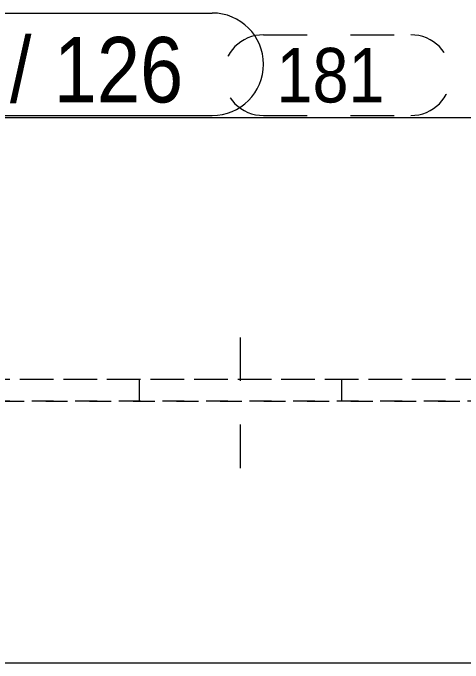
# Model space of a CAD drawing. Header units: millimetres. Extents: x 2 to 825, y 1 to 579.
# Drawn here: x 97.82 to 118.47, y 476.94 to 506.74 of the extents above; entities that cross this region are included whole.
import ezdxf

# ---------------------------------------------------------------- set-up
doc = ezdxf.new("R2010")
doc.units = ezdxf.units.MM
for name, pattern in [('XKITLINE00', [0]), ('XKITLINE01', [4, 1, -1, 1, -1]), ('XKITLINE02', [4, 2, -2])]:
    doc.linetypes.add(name, pattern=pattern)
for name, color, linetype, lineweight in [('Bolt', 3, 'Continuous', 0), ('Part', 2, 'Continuous', 0), ('PartMark', 7, 'Continuous', 0)]:
    doc.layers.add(name, color=color, linetype=linetype, lineweight=lineweight)
doc.styles.add('ARIAL', font='ARIAL.TTF')

# ---------------------------------------------------------------- blocks, each defined once
blk = doc.blocks.new('*A27')
at = {"layer": 'Bolt', "color": 3, "linetype": 'XKITLINE02', "lineweight": 0}
for p, q in [((108.263, 485.867), (108.263, 493.01)), ((103.621, 488.938), (103.621, 489.938)), ((112.906, 488.938), (112.906, 489.938))]:
    blk.add_line(p, q, dxfattribs=at)
blk = doc.blocks.new('*A36')
at = {"layer": 'Part', "color": 2, "linetype": 'XKITLINE00', "lineweight": 0}
for p, q in [((589.13, 501.938), (82.583, 501.938)), ((589.13, 476.938), (82.583, 476.938))]:
    blk.add_line(p, q, dxfattribs=at)
at = {"layer": 'Part', "color": 7, "linetype": 'XKITLINE01', "lineweight": 0}
for p, q in [((589.13, 489.938), (77.325, 489.938)), ((77.325, 488.938), (589.13, 488.938))]:
    blk.add_line(p, q, dxfattribs=at)
blk = doc.blocks.new('*A49')
at = {"layer": 'Part', "color": 7, "linetype": 'XKITLINE01', "lineweight": 0}
for p, q in [((353.932, 501.938), (72.064, 501.938)), ((353.675, 489.938), (72.235, 489.938)), ((353.675, 488.938), (72.235, 488.938)), ((353.932, 476.938), (72.064, 476.938))]:
    blk.add_line(p, q, dxfattribs=at)
blk = doc.blocks.new('*A130')
at = {"layer": 'PartMark', "color": 7, "linetype": 'XKITLINE02', "lineweight": 0}
for p, q in [((109.314, 505.738), (116.077, 505.738)), ((109.314, 502.038), (116.077, 502.038))]:
    blk.add_line(p, q, dxfattribs=at)
for centre, start, end in [((109.314, 503.888), 90, 270), ((116.077, 503.888), 270, 90)]:
    blk.add_arc(centre, 1.85, start, end, dxfattribs=at)
at = {"layer": 'PartMark', "color": 3, "style": 'ARIAL', "width": 0.85}
blk.add_text('181', height=2.5, dxfattribs=at).set_placement((109.914, 502.638))
blk = doc.blocks.new('*A141')
at = {"layer": 'PartMark', "color": 7, "linetype": 'XKITLINE00', "lineweight": 0}
for p, q in [((85.909, 506.738), (106.962, 506.738)), ((85.909, 502.038), (106.962, 502.038))]:
    blk.add_line(p, q, dxfattribs=at)
for centre, start, end in [((85.909, 504.388), 90, 270), ((106.962, 504.388), 270, 90)]:
    blk.add_arc(centre, 2.35, start, end, dxfattribs=at)
at = {"layer": 'PartMark', "color": 1, "style": 'ARIAL', "width": 0.85}
blk.add_text('2-R3', height=3.5, dxfattribs=at).set_placement((86.509, 502.638))
at = {"layer": 'PartMark', "color": 3, "style": 'ARIAL', "width": 0.85}
for s, p in [('/', (97.675, 502.638)), ('126', (99.687, 502.638))]:
    blk.add_text(s, height=3, dxfattribs=at).set_placement(p)

msp = doc.modelspace()

# ---------------------------------------------------------------- block references
at = {"lineweight": 0}
for name in ['*A141', '*A130', '*A49', '*A27']:
    msp.add_blockref(name, (0, 0), dxfattribs=at)
at = {"layer": 'Part', "lineweight": 0}
msp.add_blockref('*A36', (0, 0), dxfattribs=at)

doc.saveas('drawing.dxf')
